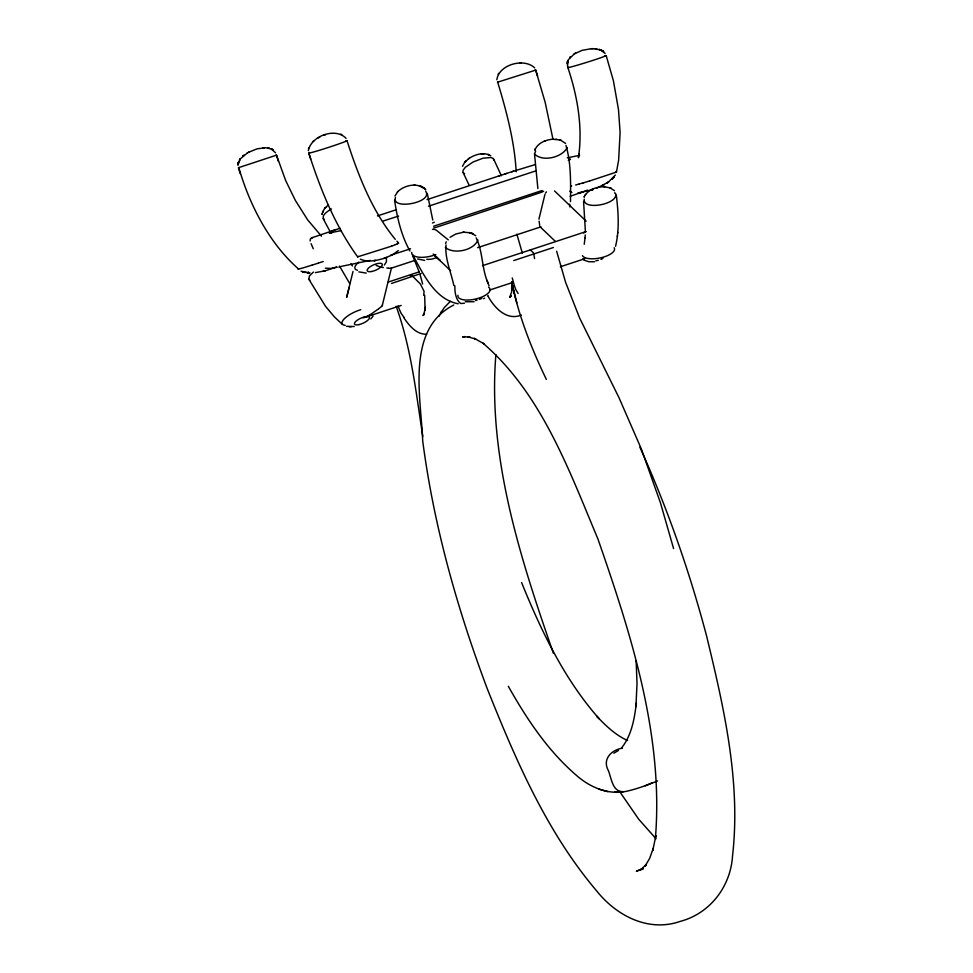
<?xml version="1.0" encoding="UTF-8"?>
<svg xmlns="http://www.w3.org/2000/svg" width="973" height="973" viewBox="0 0 973 973"><rect width="100%" height="100%" fill="white"/><g stroke="black" fill="none" stroke-linecap="round" stroke-linejoin="round"><path stroke-width="1.46" d="M308.344 150.693C310.861 136.025 335.6 126.977 346.035 138.336M585.393 231.61L583.569 201.302M237.923 165.349L240.222 158.952L247.568 152.834M339.346 266.14L339.054 267.441M570.494 201.691C570.664 183.106 571.2 163.002 565.933 145.403M585.077 237.181L585.247 234.955M615.556 246.303C619.606 229.543 618.317 212.09 616.323 195.147M493.798 160.314L493.262 158.526L491.122 157.517L483.167 158.149L473.109 161.968L465.301 167.32L463.184 170.105L462.905 172.087L469.071 185.077M578.449 157.565C582.949 127.293 577.488 96.339 567.867 67.551M424.678 295.293L425.079 310.241L425.371 307.213M495.889 354.622C487.534 457.03 520.214 557.857 553.442 653.394M584.992 238.288L585.065 237.631L584.238 244.259M322.16 214.498L322.233 213.707M617.344 236.427L617.417 235.77M617.709 233.106L617.77 232.45M322.172 214.242L322.282 213.428M425.225 308.745L423.656 314.875L424.435 313.233L422.927 315.532L424.423 313.987L423.839 314.51M578.449 157.577L579.081 153.564M454.865 285.807C454.683 291.632 455.595 299.562 460.436 303.345A4.829 4.67 78.3 0 0 461.226 303.491L464.437 303.235M346.704 297.179L353.004 271.443M382.389 305.023L391.499 267.806M423.729 295.342L424.07 291.304L420.64 284.517A5.923 1.496 71.8 0 0 420.19 283.8L411.044 274.666A2.457 0.62 71.8 0 0 410.764 274.678L410.326 275.821M530.09 250.596L530.273 250.012A2.457 0.62 71.8 0 1 530.516 249.915L533.581 253.053L534.578 258.575M346.716 297.203L349.21 287.303M322.391 212.929L324.228 209.061L327.998 205.254M308.745 147.604L308.49 148.614M307.979 273.498L308.477 271.978M445.585 243.481L446.266 241.815M544.965 194.308L539.103 218.39A3.868 1.532 -80.4 0 0 539.006 219.205M462.503 166.31L464.632 162.43L468.743 158.611M584.335 196.546L584.068 197.191C587.473 189.516 596.899 186.512 604.732 186.804M394.941 195.999L397.896 191.474M534.822 150.17C537.607 142.897 545.975 139.626 553.236 139.188M391.645 246.145L357.638 256.848L358.319 256.373M440.818 312.88L444.32 307.517L450.402 301.338M438.969 316.225L441.608 311.445M373.121 316.067L370.835 318.925M534.688 67.903C524.155 57.529 498.76 64.546 496.838 79.762M615.35 175.043L608.478 182.036L596.425 188.348M498.115 74.24L498.699 73.328M446.06 244.904C444.588 258.125 451.156 272.343 453.819 285.49M584.25 199.137C582.559 211.117 619.193 204.062 615.52 193.518M585.576 194.442L585.211 194.977M395.5 197.397C390.805 210.496 433.715 202.579 425.675 191.243M621.175 748.419C631.586 735.746 634.457 718.889 636.354 703.065L635.928 706.666L637.023 683.472L636.147 660.922M535.624 151.119L534.518 154.002L537.874 188.555M384.347 265.021L386.39 261.81L386.463 257.371M546.461 191.876L545.719 192.8A7.018 2.785 -80.4 0 0 545.525 193.068M381.586 306.386L378.546 308.867M340.076 228.241L312.515 237.57L310.278 239.09L310.144 240.963M397.349 192.034C404.209 185.15 416.797 182.389 424.848 188.64L419.168 185.734L422.027 186.719M398.358 250.56L392.326 254.938L383.763 258.465M487.582 296.096L488.178 295.476M583.727 233.021L584.688 232.158M312.929 141.62L313.89 140.793M450.061 237.29L455.79 234.019L463.306 232.267M238.786 167.453C249.27 204.354 269.302 243.53 298.529 268.949M510.071 296.814L511.251 295.768L509.767 297.3L511.725 291.62L511.676 282.413M313.415 272.051L309.463 275.882L308.757 279.105L325.493 306.252L334.408 316.894L342.411 324.423M516.189 171.747C514.51 141.182 506.349 110.849 497.653 82.048M497.495 82.218L535.685 70.117L545.16 102.299L552.871 138.75M370.433 314.547L377.913 309.317M370.348 314.607L365.787 317.089L401.168 305.437M469.254 158.271C475.396 154.293 484.031 151.776 490.745 155.741M468.427 158.842L469.594 158.027M568.317 160.338L570.531 159.219L569.327 159.681M398.431 243.274L397.349 243.846M535.649 70.08L534.676 70.275M613.878 753.199L618.439 750.463M574.52 53.697L568.305 59.779L567.466 66.2M575.651 53.029L574.252 53.856L582.365 50.28L591.389 48.699M331.416 208.964C328.193 211.007 320.093 215.556 324.362 219.643M248.468 152.323L256.994 148.869L265.532 147.714L271.358 148.966L275.541 152.822M247.251 153.016L248.784 152.153M657.602 780.93L645.208 785.868M483.678 298.711L484.627 298.176M453.783 304.987C405.486 329.361 421.102 397.471 422.683 440.696C433.727 525.627 457.188 608.587 487.23 688.653C515.678 759.901 546.741 832.207 596.899 891.183C616.59 915.836 648.565 932.414 680.103 921.431C710.047 913.562 730.687 886.5 732.535 855.887C741 781.805 723.924 707.651 706.605 636.038C689.516 571.419 667.381 508.088 639.869 447.166M312.515 237.57L310.91 238.421M319.91 137.035L318.353 137.838M543.627 191.243L542.496 191.803A20.834 8.149 -11.9 0 1 541.183 192.386L436.391 227.256A27.67 10.825 -11.9 0 1 435.332 227.536L433.715 227.913M652.141 782.766C644.26 786.379 635.916 789.018 627.5 791.073C608.891 795.452 590.064 787.522 576.247 775.201C547.738 750.645 526.648 718.828 508.32 686.281M593.104 188.884L591.779 189.504M432.486 223.012L434.299 222.221M336.5 267.028L325.286 270.798L315.349 272.61M391.511 283.459L421.236 273.425M553.382 247.519L513.732 260.569M544.175 141.267L545.573 140.72M570.129 196.266L582.511 192.034M585.491 190.988L587.51 190.258L580.577 192.739M622.428 748.176C611.385 749.842 602.032 759.293 608.356 770.543C611.482 778.23 612.394 792.083 623.34 791.657M325.505 134.809L323.814 135.381M365.714 317.113L364.011 317.563M377.451 215.933L396.364 209.706M426.989 199.635L499.964 175.614M511.701 171.771L535.284 164.571M428.448 206.227L535.904 170.859M433.593 226.235L542.168 190.501M592.423 189.796L593.104 189.577L577.853 192.982M415.532 260.192L391 268.256A2.858 1.204 46.1 0 0 391.45 268.037M477.621 247.677L540.562 226.964M388.239 282.061L419.314 271.832M482.462 265.678L585.332 231.817M490.185 289.857L513.112 282.316M560.375 266.76L584.724 258.745M643.299 868.925L636.366 871.2L642.788 868.5L640.891 869.582L646.425 864.328L645.014 866.213L649.636 858.429L653.272 848.201L652.81 850.426L655.875 835.637L655.437 837.789C663.647 735.357 631.161 634.505 597.909 538.933C568.84 469.728 541.45 393.506 483.022 343.238L484.518 344.101L474.277 338.324L475.797 339.139L467.758 336.731L469.85 336.877L462.601 337.011L464.717 336.573M331.489 231.063L334.87 229.956M498.456 176.113L506.738 173.389M410.582 248.784L390.562 255.23M385.296 257.967C377.415 260.399 368.293 262.734 360.387 259.195M505.048 173.948L513.598 171.151M398.553 216.055L383.253 220.993M312.552 264.96L304.16 267.575M303.394 267.806L298.054 269.241M589.456 181.039L616.456 172.075L618.633 160.107L620.105 132.547L618.487 109.56L613.416 80.808L606.179 55.57M582.863 182.973L583.922 182.669M578.923 184.079L575.615 184.992M322.878 271.37L325.286 270.798M585.612 231.744L585.892 231.683A7.516 5.583 32 0 1 586.208 231.635M275.833 155.242L276.454 155.133M571.71 185.977L570.604 186.196M521.443 315.045C506.933 320.993 494.856 308.283 488.373 296.814M567.283 157.869L579.653 155.315M615.447 172.136L616.493 172.002M341.401 230.528L329.215 233.034L332.413 232.401L329.847 232.863M337.205 267.222L331.015 268.414L325.335 268.183M340.623 266.517L370.336 260.375M374.228 260.618L375.566 260.423L374.009 260.642M474.082 301.727L465.325 301.739M354.245 326.514L346.534 326.332M481.246 153.88L484.031 153.795M594.612 261.749L588.787 261.737L584.25 260.205M521.114 63.16L519.752 63.269M463.878 232.219L470.494 232.802L475.748 235.697M462.953 232.292L464.218 232.194M618.183 792.022L614.547 792.265L617.125 792.35M390.514 268.329L388.531 268.207M552.372 139.224L560.302 139.99L565.605 143.42M592.375 48.662L600.621 49.903L605.157 53.43M366.237 273.085L358.842 271.881M591.025 48.711L592.739 48.65M415.264 185.235L413.878 185.223M349.222 326.746L351.241 326.794M426.612 334.238C416.128 334.542 408.94 325.298 403.637 317.441M309.414 272.841L301.071 271.224M309.937 272.866L306.483 272.635M603.807 186.755L610.083 187.838L614.462 190.696M432.499 229.324L434.286 229.47A7.018 5.206 32 0 1 434.749 229.543L434.858 229.567A3.065 2.274 32 0 1 436.184 230.102L448.273 239.857M424.642 260.411L417.66 258.988M555.899 139.2L556.751 139.261M596.936 48.93L595.342 48.747M458.222 303.783C434.566 299.392 423.267 273.644 412.516 254.731M388.105 268.159L386.828 267.989M381.988 267.356L383.386 267.539M381.854 267.332L377.05 265.824M470.689 232.863L469.594 232.583L473.085 233.788L471.491 233.119M598.845 789.139L607.979 791.694M560.302 139.99L559.536 139.784M302.579 271.783L303.807 272.136L302.189 271.662M571.917 192.52L569.764 191.146M341.766 134.542L340.769 134.14M464.62 173.705L463.124 172.61M627.597 740.55C615.471 735.077 605.705 725.651 596.644 716.128L599.149 718.743C564.255 679.276 541.243 630.978 521.589 582.547M421.82 186.634L425.833 189.771M309.876 280.09L308.757 279.105M476.125 237.85C483.022 251.277 481.671 269.375 488.251 283.702L487.108 280.309L487.303 280.917M614.547 192.788L615.24 193.262M583.727 259.803L582.839 258.891M433.192 254.026L440.197 260.594L433.824 254.61M404.099 317.502L401.241 313.513A48.37 46.534 48.5 0 1 399.137 308.769L398.066 305.863M554.537 190.939L586.135 221.151M540.173 226.879L555.364 241.401M433.788 254.634L450.633 270.737M656.045 838.762L638.775 819.315L619.606 791.487M321.455 236.159L307.626 219.837L295.354 200.414L285.734 180.698L276.49 155.169L238.409 167.721L240.185 173.62M396.923 241.207L398.602 243.068M395.269 239.334C371.856 210.691 358.295 175.481 346.996 140.647M518.123 293.505L515.933 289.808A48.37 46.169 -74.6 0 1 514.182 284.992L512.236 277.913M350.888 263.865L352.506 265.97M357.626 256.836C335.065 225.675 320.482 189.492 308.794 153.065L310.679 159.049M349.623 283.374L339.784 266.517M331.112 233.435L323.097 218.524M409.888 250.985C401.204 235.381 397.166 217.733 394.576 200.207M493.603 159L501.399 175.76M311.08 243.676L313.294 248.796M546.352 379.397C531.659 348.979 519.229 317.283 512.139 284.177L516.809 302.846M412.856 256.191L419.278 272.112M488.045 283.094L489.042 285.807M522.331 253.114L516.87 234.177M396.157 306.227C411.251 348.176 416.018 392.691 422.793 436.476M535.697 70.105L537.595 76.016M276.478 155.145L278.436 161.396M420.056 274.495L422.635 284.007M432.778 220.032L427.256 193.396M445.342 247.458C453.686 254.622 473.644 250.608 477.925 240.027M673.584 548.577L660.436 502.786L641.389 449.064L619.083 397.884L579.604 317.964L565.581 282.279L556.641 251.229M514.352 293.712L511.591 281.744M534.518 154.002C542.569 162.272 562.358 157.456 567.223 147.482M539.699 225.432L539.115 221.212M569.46 204.148A16.444 6.604 -11.7 0 1 569.825 206.933M435.807 254.561A16.444 6.604 -11.7 0 1 419.266 257.249A16.444 6.604 -11.7 0 1 411.737 252.408M436.841 257.371A8.222 3.308 -11.7 0 1 426.709 259.28M614.133 247.75A16.456 6.349 -11 0 1 601.74 257.577A16.456 6.349 -11 0 1 582.45 255.644M603.017 258.307A8.234 3.174 -11 0 1 600.937 259.426M598.286 260.302A8.234 3.174 -11 0 1 595.841 260.776M488.58 287.193A16.456 6.47 -12.8 0 1 476.831 298.723A16.456 6.47 -12.8 0 1 457.93 295.269M481.963 298.164A8.234 3.235 -12.8 0 1 479.385 299.453M477.038 300.195A8.234 3.235 -12.8 0 1 475.408 300.535M540.818 226.904A2.858 1.143 -80.4 0 1 540.343 227.001M382.474 304.902A2.299 1.764 -70.5 0 1 381.671 306.459M376.527 265.532A8.988 3.783 46.1 0 1 376.113 265.313M364.011 317.502A13.063 9.998 -70.5 0 1 362.807 317.721M345.245 325.335A16.456 5.497 -24.4 0 1 344.333 318.755A16.456 5.497 -24.4 0 1 360.728 309.706M357.492 270.275A16.444 5.765 -23.8 0 1 358.806 262.09M318.28 263.136A34.821 0.742 -18.2 0 1 312.272 265.057M323.218 261.506A32.596 0.657 -18.2 0 1 318.524 263.038M583.131 182.875A34.712 1.07 -17.2 0 1 579.215 183.982M589.602 180.978A30.808 0.997 -17.3 0 1 584.128 182.596M604.829 55.765A20.08 0.645 -17.4 0 1 587.899 61.98A20.08 0.645 -17.4 0 1 568.658 67.125M397.203 243.895A34.712 1.228 -18.2 0 1 395.366 244.673M394.843 244.892A30.808 1.107 -18.1 0 1 391.438 246.205M345.938 140.744A20.08 0.705 -18 0 1 327.852 147.616A20.08 0.705 -18 0 1 309.888 152.469M567.235 63.792L567.539 61.725L567.235 63.792M238.117 163.294L237.959 164.315L238.47 162.041L238.117 163.294M567.867 60.74L567.478 61.968L567.867 60.74M322.89 211.433L322.61 212.175L322.89 211.433M535.284 148.991L535.041 149.611L535.284 148.991M240.222 158.952L239.419 160.119L240.222 158.952M569.667 57.76L570.421 56.896L569.667 57.76M613.999 177.037L612.868 178.327L613.999 177.037M325.529 207.492L324.714 208.417L325.529 207.492M465.897 161.019L465.24 161.713L465.897 161.019M613.16 178.01L611.895 179.287L613.16 178.01M243.919 155.279L242.691 156.312L243.919 155.279M608.478 182.036L606.714 183.216L608.478 182.036M603.892 184.87L601.837 185.94L603.892 184.87M264.291 147.714L262.674 147.811L264.291 147.714M269.022 148.176L267.903 147.945L269.022 148.176M305.108 272.428L303.394 272.026L305.108 272.428M560.74 140.148L559.962 139.893L560.74 140.148M488.081 154.476L488.787 154.707L488.081 154.476M600.621 49.903L599.259 49.441L600.621 49.903M610.874 188.166L610.083 187.838L610.874 188.166M272.513 149.623L271.358 148.966L272.513 149.623M602.786 51.046L601.618 50.353L602.786 51.046M273.352 150.219L272.282 149.465L273.352 150.219M603.613 51.666L602.542 50.888L603.613 51.666M359.134 324.581A8.234 2.749 -24.4 0 0 369.46 317.32A8.234 2.749 -24.4 0 0 357.273 320.202A8.234 2.749 -24.4 0 0 359.134 324.581M371.71 271.491A8.222 2.883 -23.8 0 0 382.28 264.279A8.222 2.883 -23.8 0 0 370.178 266.724A8.222 2.883 -23.8 0 0 371.71 271.491"/></g></svg>
